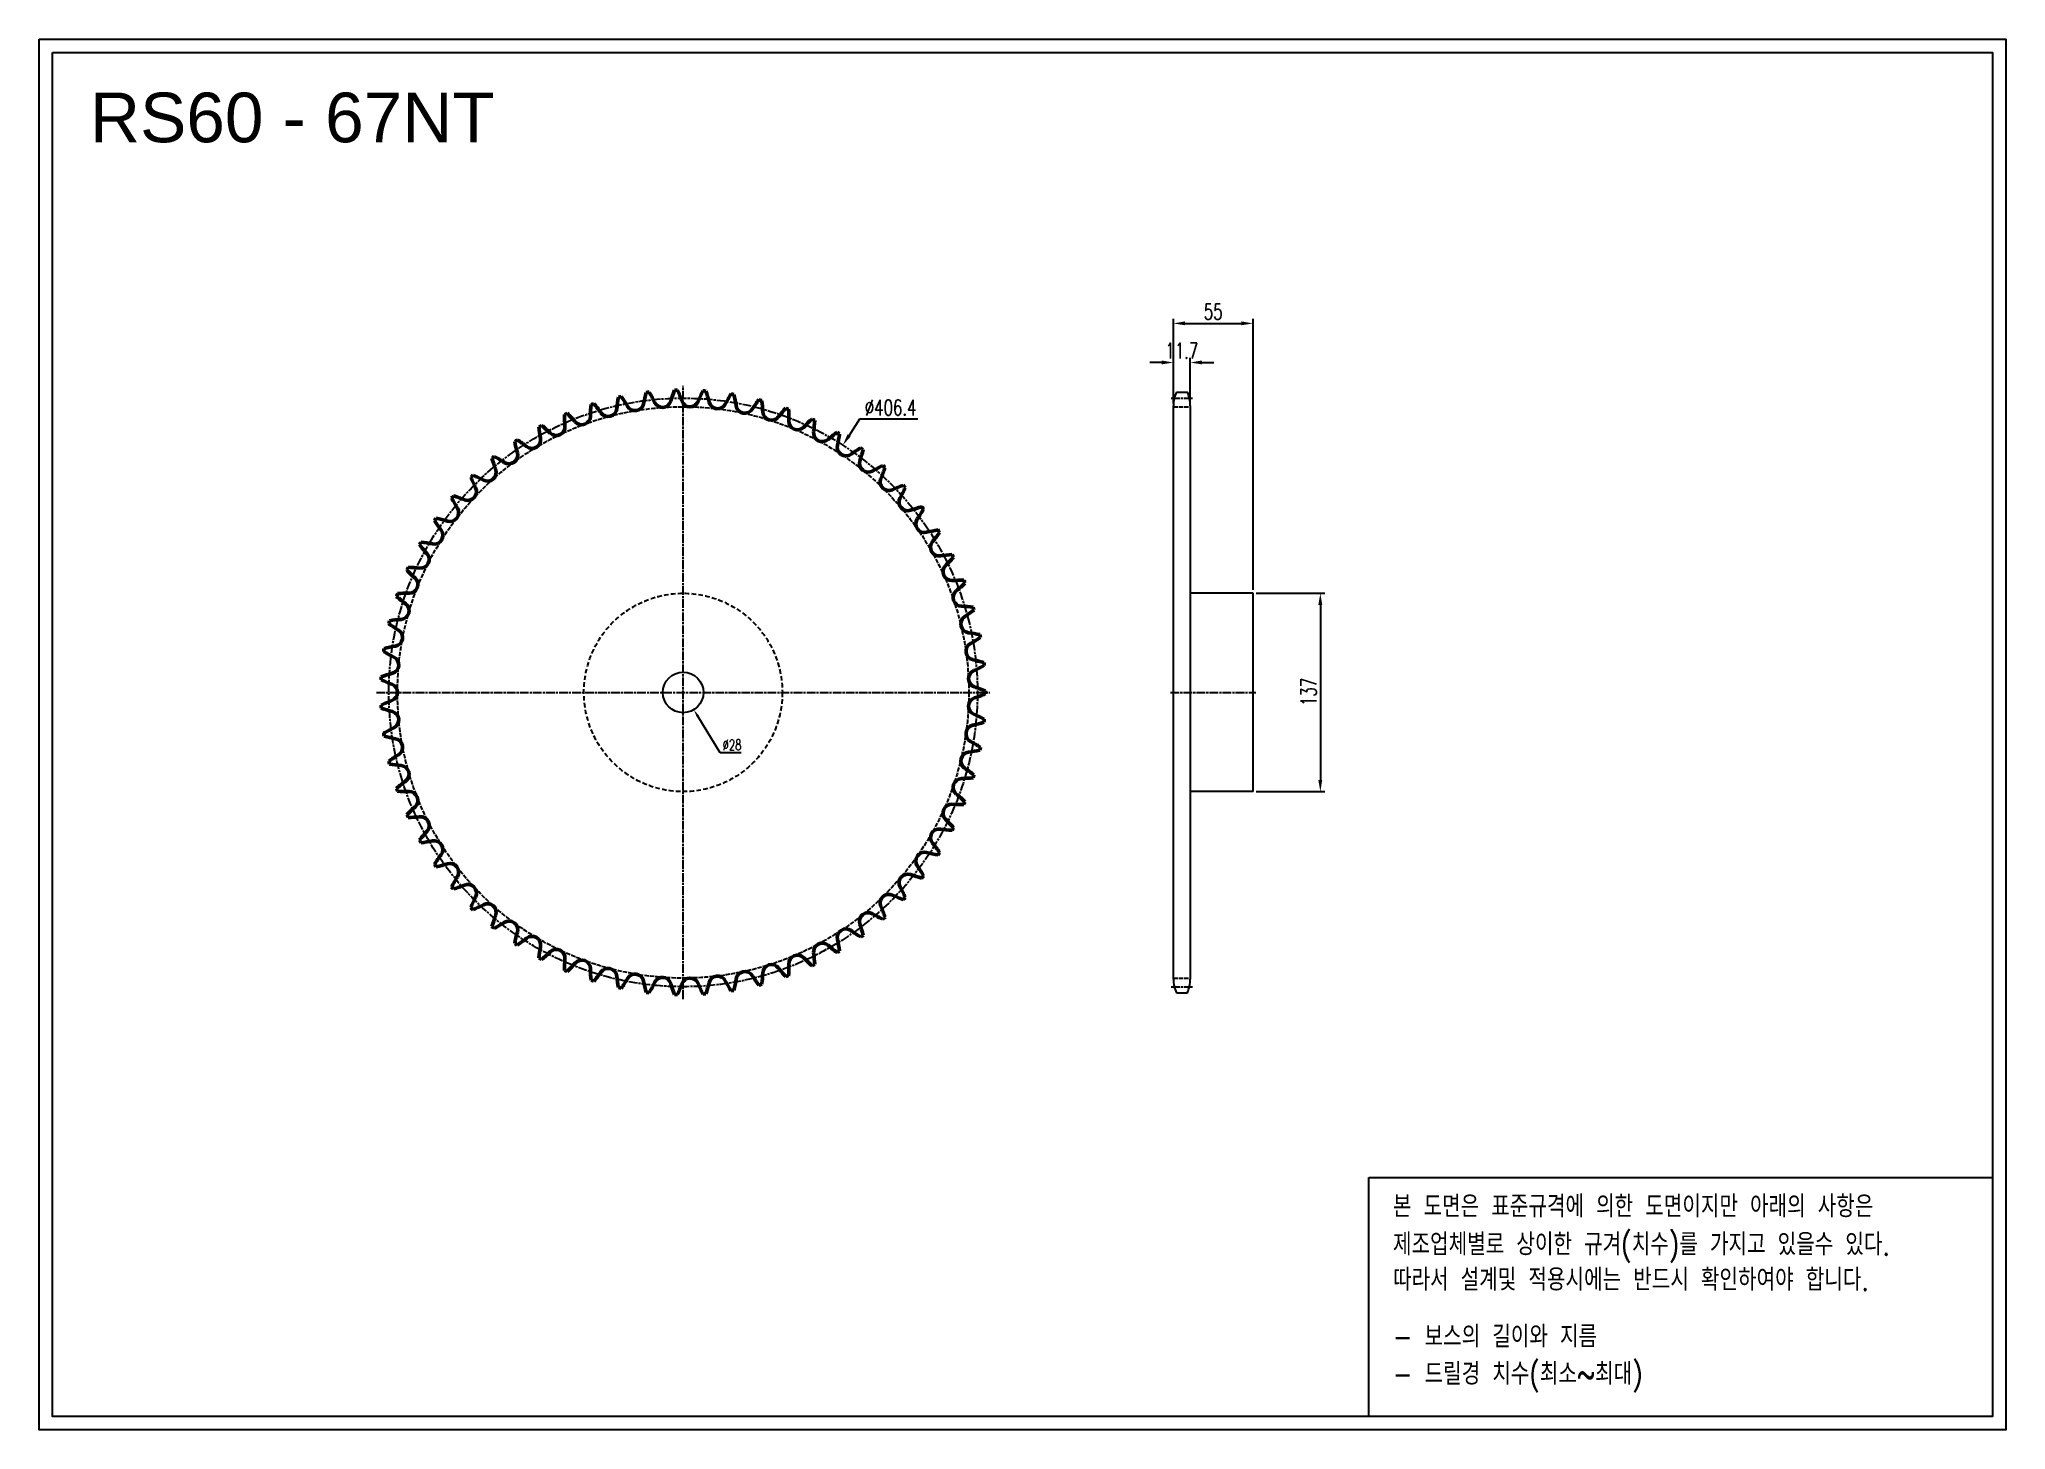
# Model space of a CAD drawing. Header units: millimetres. Extents: x 36425 to 37783, y 3715 to 4675.
import ezdxf

# ---------------------------------------------------------------- set-up
doc = ezdxf.new("R2010")
doc.units = ezdxf.units.MM
for name, pattern in [('AM_ISO02W050', [7.5, 6, -1.5]), ('AM_ISO02W050x2', [3.75, 3, -0.75]), ('AM_ISO08W050', [18, 12, -1.5, 3, -1.5]), ('AM_ISO08W050x2', [9, 6, -0.75, 1.5, -0.75]), ('HIDDEN', [9.525, 6.35, -3.175])]:
    doc.linetypes.add(name, pattern=pattern)
for name, color, linetype, lineweight in [('AM_0N', 7, 'Continuous', 50), ('AM_3N', 6, 'AM_ISO02W050', 25), ('AM_7', 4, 'AM_ISO08W050', 25), ('AM_7N', 4, 'AM_ISO08W050', 25)]:
    doc.layers.add(name, color=color, linetype=linetype, lineweight=lineweight)
doc.layers.add('HL', color=2, linetype='HIDDEN')
doc.layers.add('S-DIM', color=7, linetype='Continuous')
doc.styles.add('HAN', font='ROMANS.shx', dxfattribs={"width": 0.7, "bigfont": 'whgtxt.shx'})
doc.styles.add('HSG', font='SIMPLEX.shx', dxfattribs={"width": 0.7, "bigfont": 'HSG.shx'})
doc.styles.get("Standard").update_dxf_attribs({"font": 'arial.ttf'})
doc.dimstyles.new('APP16', dxfattribs={"dimscale": 3, "dimtxt": 2.4, "dimasz": 1.8, "dimexe": 0.7, "dimexo": 0.5, "dimgap": 0.6, "dimtad": 1, "dimtoh": 1, "dimdec": 1, "dimrnd": 0.01, "dimzin": 9, "dimdsep": 46, "dimtxsty": 'HSG', "dimcen": 0, "dimclrd": 1, "dimclre": 1, "dimclrt": 256, "dimazin": 2, "dimtp": 1, "dimtm": 1, "dimtfac": 0.5, "dimtdec": 1, "dimtofl": 0, "dimtmove": 0, "dimatfit": 3, "dimfxl": 0, "dimtvp": 1, "dimtolj": 2, "dimlwd": -1, "dimlwe": -1, "dimarcsym": 0})
doc.dimstyles.new('APP23', dxfattribs={"dimscale": 4.5, "dimtxt": 2.4, "dimasz": 1.8, "dimexe": 0.7, "dimexo": 0.5, "dimgap": 0.6, "dimtad": 1, "dimtoh": 1, "dimdec": 1, "dimrnd": 0.01, "dimzin": 9, "dimdsep": 46, "dimtxsty": 'HSG', "dimcen": 0, "dimclrd": 1, "dimclre": 1, "dimclrt": 256, "dimazin": 2, "dimtp": 1, "dimtm": 1, "dimtfac": 0.5, "dimtdec": 1, "dimtix": 1, "dimtofl": 0, "dimtmove": 0, "dimatfit": 3, "dimfxl": 0, "dimtvp": 1, "dimtolj": 2, "dimlwd": -1, "dimlwe": -1, "dimarcsym": 0})

# ---------------------------------------------------------------- blocks, each defined once
blk = doc.blocks.new('*D1')
at = {"layer": 'Defpoints', "color": 0, "transparency": 16777216}
for p in [(36980.2, 4394.7), (36759.7, 4053.3)]:
    blk.add_point(p, dxfattribs=at)
at = {"layer": 'S-DIM', "color": 1, "transparency": 16777216}
for p, q in [((36991.7, 4412.6), (36984.6, 4401.5)), ((37031.9, 4412.6), (36991.7, 4412.6))]:
    blk.add_line(p, q, dxfattribs=at)
blk.add_solid([(36983.4, 4402.2), (36985.7, 4400.8), (36980.2, 4394.7)], dxfattribs=at)
at = {"layer": 'S-DIM', "transparency": 16777216, "insert": (37013.2, 4420.7), "char_height": 10.8, "attachment_point": 5, "style": 'HSG'}
blk.add_mtext('\\A2;∅406.4', dxfattribs=at)
blk = doc.blocks.new('*D2')
at = {"layer": 'Defpoints', "color": 0, "transparency": 16777216}
for p in [(37220.1, 4451.8), (37208.4, 4421.3), (37220.1, 4421.3)]:
    blk.add_point(p, dxfattribs=at)
at = {"layer": 'S-DIM', "color": 1, "transparency": 16777216}
for p, q in [((37208.4, 4423.5), (37208.4, 4455)), ((37220.1, 4423.5), (37220.1, 4455)), ((37200.3, 4451.8), (37192.2, 4451.8)), ((37228.2, 4451.8), (37236.3, 4451.8))]:
    blk.add_line(p, q, dxfattribs=at)
for points in [[(37200.3, 4453.2), (37200.3, 4450.5), (37208.4, 4451.8)], [(37228.2, 4453.2), (37228.2, 4450.5), (37220.1, 4451.8)]]:
    blk.add_solid(points, dxfattribs=at)
at = {"layer": 'S-DIM', "transparency": 16777216, "insert": (37214.3, 4459.9), "char_height": 10.8, "attachment_point": 5, "style": 'HSG'}
blk.add_mtext('\\A2;11.7', dxfattribs=at)
blk = doc.blocks.new('*D3')
at = {"layer": 'Defpoints', "color": 0, "transparency": 16777216}
for p in [(37263.4, 4478.8), (37208.4, 4421.3), (37263.4, 4292.5)]:
    blk.add_point(p, dxfattribs=at)
at = {"layer": 'S-DIM', "color": 1, "transparency": 16777216}
for p, q in [((37208.4, 4423.5), (37208.4, 4482)), ((37263.4, 4294.8), (37263.4, 4482)), ((37216.5, 4478.8), (37255.3, 4478.8))]:
    blk.add_line(p, q, dxfattribs=at)
for points in [[(37216.5, 4480.2), (37216.5, 4477.5), (37208.4, 4478.8)], [(37255.3, 4480.2), (37255.3, 4477.5), (37263.4, 4478.8)]]:
    blk.add_solid(points, dxfattribs=at)
at = {"layer": 'S-DIM', "transparency": 16777216, "insert": (37235.9, 4486.9), "char_height": 10.8, "attachment_point": 5, "style": 'HSG'}
blk.add_mtext('\\A2;55', dxfattribs=at)
blk = doc.blocks.new('*D4')
at = {"layer": 'Defpoints', "color": 0, "transparency": 16777216}
for p in [(37263.4, 4292.5), (37263.4, 4155.5), (37309.9, 4155.5)]:
    blk.add_point(p, dxfattribs=at)
at = {"layer": 'S-DIM', "color": 1, "transparency": 16777216}
for p, q in [((37265.7, 4292.5), (37313, 4292.5)), ((37309.9, 4284.4), (37309.9, 4163.6)), ((37265.7, 4155.5), (37313, 4155.5))]:
    blk.add_line(p, q, dxfattribs=at)
for points in [[(37308.5, 4284.4), (37311.2, 4284.4), (37309.9, 4292.5)], [(37308.5, 4163.6), (37311.2, 4163.6), (37309.9, 4155.5)]]:
    blk.add_solid(points, dxfattribs=at)
at = {"layer": 'S-DIM', "transparency": 16777216, "insert": (37301.8, 4224.3), "char_height": 10.8, "attachment_point": 5, "rotation": 90, "style": 'HSG'}
blk.add_mtext('\\A2;137', dxfattribs=at)
blk = doc.blocks.new('*D5')
at = {"layer": 'Defpoints', "color": 0, "transparency": 16777216}
for p in [(36862.6, 4235.9), (36877.3, 4212.1)]:
    blk.add_point(p, dxfattribs=at)
at = {"layer": 'S-DIM', "color": 1, "transparency": 16777216}
for p, q in [((36895.5, 4182.4), (36880.1, 4207.5)), ((36910, 4182.4), (36895.5, 4182.4))]:
    blk.add_line(p, q, dxfattribs=at)
blk.add_solid([(36880.9, 4207.9), (36879.3, 4207), (36877.3, 4212.1)], dxfattribs=at)
at = {"layer": 'S-DIM', "transparency": 16777216, "insert": (36903.7, 4187.8), "char_height": 7.2, "attachment_point": 5, "style": 'HSG'}
blk.add_mtext('\\A2;∅28', dxfattribs=at)

msp = doc.modelspace()

# ---------------------------------------------------------------- linework, layer by layer
for p, q in [((37210.51, 4431.42), (37218.04, 4431.42)), ((37208.42, 4026.08), (37208.42, 4421.92)), ((37220.12, 4421.92), (37220.12, 4026.08)), ((37263.42, 4292.5), (37220.12, 4292.5)), ((37263.42, 4155.5), (37263.42, 4292.5)), ((37263.42, 4155.5), (37220.12, 4155.5)), ((37210.51, 4016.58), (37218.04, 4016.58))]:
    msp.add_line(p, q)
for points in [[(36425.37, 4674.96), (37783.11, 4674.96), (37783.11, 3714.94), (36425.37, 3714.94)], [(36434.52, 4665.81), (37773.97, 4665.81), (37773.97, 3724.08), (36434.52, 3724.08)]]:
    msp.add_lwpolyline(points, close=True)
at = {"color": 6}
msp.add_lwpolyline([(37343.4, 3889.04), (37773.97, 3889.04), (37773.97, 3724.08), (37343.4, 3724.08)], close=True, dxfattribs=at)
msp.add_circle((36869.92, 4224), 14)
for centre, start, end in [((37231.12, 4421.92), 155.25994, 180), ((37197.42, 4421.92), 0, 24.74006), ((37231.12, 4026.08), 180, 204.74006), ((37197.42, 4026.08), 335.25994, 0)]:
    msp.add_arc(centre, 22.7, start, end)
at = {"layer": 'AM_0N'}
for centre, radius, start, end in [((36922.15, 4409.8), 98.61, 169.45046, 174.10448), ((36869.92, 4224), 208.7, 101.80754, 102.37157), ((36746.17, 4372.11), 98.61, 30.07463, 34.72864), ((36939.32, 4404.09), 98.61, 164.07733, 168.73134), ((36869.92, 4224), 208.7, 96.4344, 96.99844), ((36760.58, 4383.05), 98.61, 24.70149, 29.35551), ((36955.88, 4396.8), 98.61, 158.70419, 163.35821), ((36869.92, 4224), 208.7, 91.06127, 91.6253), ((36775.95, 4392.59), 98.61, 19.32836, 23.98237), ((36971.69, 4388), 98.61, 153.33106, 157.98507), ((36869.92, 4224), 208.7, 85.68813, 86.25217), ((36792.15, 4400.64), 98.61, 13.95522, 18.60924), ((36986.6, 4377.75), 98.61, 147.95792, 152.61194), ((36869.92, 4224), 208.7, 80.315, 80.87903), ((36809.04, 4407.15), 98.61, 8.58209, 13.23611), ((36869.92, 4224), 208.7, 112.5538, 113.11784), ((36886.59, 4416.28), 98.61, 180.19673, 184.85075), ((36720.72, 4346.44), 98.61, 40.8209, 45.47491), ((36799.9, 4414.83), 6.01, 220.8209, 359.47761), ((36904.52, 4413.88), 98.61, 174.8236, 179.47761), ((36869.92, 4224), 208.7, 107.18067, 107.7447), ((36732.84, 4359.87), 98.61, 35.44776, 40.10178), ((36818.08, 4420.55), 6.01, 215.44776, 354.10448), ((36836.71, 4424.54), 6.01, 210.07463, 348.73134), ((36855.63, 4426.77), 6.01, 204.70149, 343.35821), ((36874.69, 4427.22), 6.01, 199.32836, 337.98507), ((36893.69, 4425.88), 6.01, 193.95522, 332.61194), ((36912.49, 4422.76), 6.01, 188.58209, 327.23881), ((37000.48, 4366.14), 98.61, 142.58479, 147.23881), ((36869.92, 4224), 208.7, 74.94186, 75.5059), ((36826.45, 4412.05), 98.61, 3.20896, 7.86297), ((36930.92, 4417.9), 6.01, 183.20896, 321.86567), ((37013.22, 4353.29), 98.61, 137.21166, 141.86567), ((36869.92, 4224), 208.7, 69.56873, 70.13276), ((36844.25, 4415.29), 98.61, 357.83582, 2.48984), ((37024.69, 4339.31), 98.61, 131.83852, 136.49254), ((36869.92, 4224), 208.7, 64.19559, 64.75963), ((36765.55, 4398.43), 6.01, 231.56716, 10.22388), ((36869.92, 4224), 208.7, 117.92694, 118.49097), ((36868.51, 4417), 98.61, 185.56986, 190.22388), ((36709.91, 4331.93), 98.61, 46.19403, 50.84805), ((36782.34, 4407.44), 6.01, 226.19403, 4.85075), ((36948.81, 4411.34), 6.01, 177.83582, 316.49254), ((36966, 4403.13), 6.01, 172.46269, 311.1194), ((36862.28, 4416.85), 98.61, 352.46269, 357.1167), ((37034.81, 4324.31), 98.61, 126.46539, 131.1194), ((36869.92, 4224), 208.7, 58.82246, 59.38649), ((36880.37, 4416.72), 98.61, 347.08955, 351.74357), ((36869.92, 4224), 208.7, 128.67321, 129.23724), ((36832.55, 4413.35), 98.61, 196.31613, 200.97015), ((36692.59, 4300.2), 98.61, 56.9403, 61.59431), ((36749.67, 4387.89), 6.01, 236.9403, 15.59701), ((36869.92, 4224), 208.7, 123.30007, 123.86411), ((36850.45, 4416.02), 98.61, 190.943, 195.59701), ((36700.51, 4316.47), 98.61, 51.56716, 56.22118), ((36982.36, 4393.34), 6.01, 167.08955, 305.74627), ((37043.48, 4308.43), 98.61, 121.09225, 125.74627), ((36898.37, 4414.9), 98.61, 341.71642, 346.37043), ((36869.92, 4224), 208.7, 53.44933, 54.01336), ((36869.92, 4224), 208.7, 134.04634, 134.61038), ((36814.98, 4409.02), 98.61, 201.68927, 206.34328), ((36686.24, 4283.26), 98.61, 62.31343, 66.96745), ((36734.85, 4375.91), 6.01, 242.31343, 20.97015), ((36997.72, 4382.07), 6.01, 161.71642, 300.37313), ((37050.62, 4291.8), 98.61, 115.71912, 120.37313), ((36916.12, 4411.39), 98.61, 336.34328, 340.9973), ((36869.92, 4224), 208.7, 48.07619, 48.64023), ((36869.92, 4224), 208.7, 139.41948, 139.98351), ((36681.5, 4265.8), 98.61, 67.68657, 72.34058), ((36721.22, 4362.59), 6.01, 247.68657, 26.34328), ((37011.96, 4369.41), 6.01, 156.34328, 295), ((37056.18, 4274.58), 98.61, 110.34598, 115), ((37024.95, 4355.47), 6.01, 150.97015, 289.62687), ((36933.47, 4406.24), 98.61, 330.97015, 335.62417), ((36869.92, 4224), 208.7, 42.70306, 43.26709), ((36708.9, 4348.06), 6.01, 253.0597, 31.71642), ((36797.9, 4403.06), 98.61, 207.0624, 211.71642), ((37060.1, 4256.92), 98.61, 104.97285, 109.62687), ((36950.25, 4399.49), 98.61, 325.59701, 330.25103), ((36869.92, 4224), 208.7, 37.32992, 37.89396), ((36697.99, 4332.44), 6.01, 258.43284, 37.08955), ((36869.92, 4224), 208.7, 144.79261, 145.35664), ((36781.45, 4395.53), 98.61, 212.43554, 217.08955), ((36678.41, 4247.97), 98.61, 73.0597, 77.71372), ((37036.58, 4340.37), 6.01, 145.59701, 284.25373), ((37062.34, 4238.97), 98.61, 99.59972, 104.25373), ((36966.33, 4391.2), 98.61, 320.22388, 324.8779), ((36869.92, 4224), 208.7, 31.95679, 32.52082), ((36869.92, 4224), 208.7, 150.16574, 150.72978), ((36765.77, 4386.49), 98.61, 217.80867, 222.46269), ((36688.59, 4315.86), 6.01, 263.80597, 42.46269), ((36677.01, 4229.93), 98.61, 78.43284, 83.08685), ((37046.75, 4324.26), 6.01, 140.22388, 278.8806), ((37062.9, 4220.88), 98.61, 94.22658, 98.8806), ((36869.92, 4224), 208.7, 26.58365, 27.14769), ((36869.92, 4224), 208.7, 155.53888, 156.10291), ((36751.02, 4376.03), 98.61, 223.18181, 227.83582), ((36677.3, 4211.84), 98.61, 83.80597, 88.45999), ((37055.36, 4307.26), 6.01, 134.85075, 273.50746), ((36981.57, 4381.43), 98.61, 314.85075, 319.50476), ((36869.92, 4224), 208.7, 160.91201, 161.47605), ((36679.28, 4193.86), 98.61, 89.1791, 93.83312), ((36680.78, 4298.47), 6.01, 269.1791, 47.83582), ((37061.76, 4202.82), 98.61, 88.85345, 93.50746), ((37062.34, 4289.53), 6.01, 129.47761, 268.13433), ((36995.82, 4370.29), 98.61, 309.47761, 314.13163), ((36869.92, 4224), 208.7, 21.21052, 21.77455), ((36737.3, 4364.23), 98.61, 228.55494, 233.20896), ((36674.64, 4280.44), 6.01, 274.55224, 53.20896), ((37058.93, 4184.95), 98.61, 83.48031, 88.13433), ((37008.96, 4357.86), 98.61, 304.10448, 308.75849), ((36869.92, 4224), 208.7, 15.83739, 16.40142), ((36869.92, 4224), 208.7, 166.28515, 166.84918), ((36724.75, 4351.19), 98.61, 233.92807, 238.58209), ((36682.94, 4176.14), 98.61, 94.55224, 99.20625), ((36670.21, 4261.9), 6.01, 279.92537, 58.58209), ((37067.63, 4271.22), 6.01, 124.10448, 262.76119), ((37054.45, 4167.43), 98.61, 78.10718, 82.76119), ((36869.92, 4224), 208.7, 10.46425, 11.02829), ((36869.92, 4224), 208.7, 171.65828, 172.22232), ((36713.48, 4337.04), 98.61, 239.30121, 243.95522), ((36688.25, 4158.84), 98.61, 99.92537, 104.57939), ((37071.18, 4252.5), 6.01, 118.73134, 257.38806), ((37020.89, 4344.25), 98.61, 298.73134, 303.38536), ((36695.15, 4142.11), 98.61, 105.29851, 109.95252), ((36667.54, 4243.03), 6.01, 285.29851, 63.95522), ((37072.97, 4233.53), 6.01, 113.35821, 252.01493), ((37048.34, 4150.39), 98.61, 72.73404, 77.38806), ((37031.48, 4329.58), 98.61, 293.35821, 298.01222), ((36869.92, 4224), 208.7, 5.09112, 5.65515), ((36869.92, 4224), 208.7, 177.03142, 177.59545), ((36703.58, 4321.89), 98.61, 244.67434, 249.32836), ((36666.65, 4224), 6.01, 290.67164, 69.32836), ((37040.66, 4134.01), 98.61, 67.36091, 72.01493), ((37040.66, 4313.99), 98.61, 287.98507, 292.63909), ((36869.92, 4224), 208.7, 359.71798, 0.28202), ((36703.58, 4126.11), 98.61, 110.67164, 115.32566), ((36869.92, 4224), 208.7, 182.40455, 182.96858), ((36695.15, 4305.89), 98.61, 250.04748, 254.70149), ((36667.54, 4204.97), 6.01, 296.04478, 74.70149), ((37072.97, 4214.47), 6.01, 107.98507, 246.64179), ((36713.48, 4110.96), 98.61, 116.04478, 120.69879), ((36869.92, 4224), 208.7, 187.77768, 188.34172), ((37071.18, 4195.5), 6.01, 102.61194, 241.26866), ((37048.34, 4297.61), 98.61, 282.61194, 287.26596), ((37031.48, 4118.42), 98.61, 61.98778, 66.64179), ((36869.92, 4224), 208.7, 354.34485, 354.90888), ((36688.25, 4289.16), 98.61, 255.42061, 260.07463), ((36670.21, 4186.1), 6.01, 301.41791, 80.07463), ((37067.63, 4176.78), 6.01, 97.23881, 235.89552), ((37054.45, 4280.57), 98.61, 277.23881, 281.89282), ((37020.89, 4103.75), 98.61, 56.61464, 61.26866), ((36869.92, 4224), 208.7, 348.97171, 349.53575), ((36724.75, 4096.81), 98.61, 121.41791, 126.07193), ((36869.92, 4224), 208.7, 193.15082, 193.71485), ((36682.94, 4271.86), 98.61, 260.79375, 265.44776), ((36674.64, 4167.56), 6.01, 306.79104, 85.44776), ((37008.96, 4090.14), 98.61, 51.24151, 55.89552), ((36737.3, 4083.77), 98.61, 126.79104, 131.44506), ((36869.92, 4224), 208.7, 198.52395, 199.08799), ((36679.28, 4254.14), 98.61, 266.16688, 270.8209), ((36680.78, 4149.53), 6.01, 312.16418, 90.8209), ((37062.34, 4158.47), 6.01, 91.86567, 230.52239), ((37058.93, 4263.05), 98.61, 271.86567, 276.51969), ((36869.92, 4224), 208.7, 343.59858, 344.16261), ((36751.02, 4071.97), 98.61, 132.16418, 136.81819), ((37055.36, 4140.74), 6.01, 86.49254, 225.14925), ((37061.76, 4245.18), 98.61, 266.49254, 271.14655), ((36995.82, 4077.71), 98.61, 45.86837, 50.52239), ((36869.92, 4224), 208.7, 338.22545, 338.78948), ((36869.92, 4224), 208.7, 203.89709, 204.46112), ((36677.3, 4236.16), 98.61, 271.54001, 276.19403), ((36765.77, 4061.51), 98.61, 137.53731, 142.19133), ((36688.59, 4132.14), 6.01, 317.53731, 96.19403), ((37046.75, 4123.74), 6.01, 81.1194, 219.77612), ((37062.9, 4227.12), 98.61, 261.1194, 265.77342), ((36981.57, 4066.57), 98.61, 40.49524, 45.14925), ((36869.92, 4224), 208.7, 332.85231, 333.41635), ((36869.92, 4224), 208.7, 209.27022, 209.83426), ((36677.01, 4218.07), 98.61, 276.91315, 281.56716), ((36697.99, 4115.57), 6.01, 322.91045, 101.56716), ((36966.33, 4056.8), 98.61, 35.1221, 39.77612), ((36781.45, 4052.47), 98.61, 142.91045, 147.56446), ((36869.92, 4224), 208.7, 214.64336, 215.20739), ((36678.41, 4200.03), 98.61, 282.28628, 286.9403), ((36708.9, 4099.94), 6.01, 328.28358, 106.9403), ((37036.58, 4107.63), 6.01, 75.74627, 214.40299), ((36950.25, 4048.51), 98.61, 29.74897, 34.40299), ((37062.34, 4209.03), 98.61, 255.74627, 260.40028), ((36869.92, 4224), 208.7, 327.47918, 328.04321), ((36797.9, 4044.94), 98.61, 148.28358, 152.9376), ((36869.92, 4224), 208.7, 220.01649, 220.58052), ((36681.5, 4182.2), 98.61, 287.65942, 292.31343), ((36721.22, 4085.41), 6.01, 333.65672, 112.31343), ((37024.95, 4092.53), 6.01, 70.37313, 209.02985), ((36933.47, 4041.76), 98.61, 24.37583, 29.02985), ((37060.1, 4191.08), 98.61, 250.37313, 255.02715), ((36869.92, 4224), 208.7, 322.10604, 322.67008), ((36814.98, 4038.98), 98.61, 153.65672, 158.31073), ((36869.92, 4224), 208.7, 225.38962, 225.95366), ((36686.24, 4164.74), 98.61, 293.03255, 297.68657), ((36734.85, 4072.09), 6.01, 339.02985, 117.68657), ((37011.96, 4078.59), 6.01, 65, 203.65672), ((36916.12, 4036.61), 98.61, 19.0027, 23.65672), ((37056.18, 4173.42), 98.61, 245, 249.65402), ((36869.92, 4224), 208.7, 316.73291, 317.29694), ((36832.55, 4034.65), 98.61, 159.02985, 163.68387), ((36869.92, 4224), 208.7, 230.76276, 231.32679), ((36692.59, 4147.8), 98.61, 298.40569, 303.0597), ((36749.67, 4060.11), 6.01, 344.40299, 123.0597), ((36982.36, 4054.66), 6.01, 54.25373, 192.91045), ((36997.72, 4065.93), 6.01, 59.62687, 198.28358), ((36898.37, 4033.1), 98.61, 13.62957, 18.28358), ((37050.62, 4156.2), 98.61, 239.62687, 244.28088), ((36869.92, 4224), 208.7, 311.35977, 311.92381), ((36850.45, 4031.98), 98.61, 164.40299, 169.057), ((36869.92, 4224), 208.7, 236.13589, 236.69993), ((36700.51, 4131.53), 98.61, 303.77882, 308.43284), ((36765.55, 4049.57), 6.01, 349.77612, 128.43284), ((36868.51, 4031), 98.61, 169.77612, 174.43014), ((36782.34, 4040.56), 6.01, 355.14925, 133.80597), ((36966, 4044.87), 6.01, 48.8806, 187.53731), ((37034.81, 4123.69), 98.61, 228.8806, 233.53461), ((36880.37, 4031.28), 98.61, 8.25643, 12.91045), ((37043.48, 4139.57), 98.61, 234.25373, 238.90775), ((36869.92, 4224), 208.7, 305.98664, 306.55067), ((36869.92, 4224), 208.7, 241.50903, 242.07306), ((36709.91, 4116.07), 98.61, 309.15195, 313.80597), ((36886.59, 4031.72), 98.61, 175.14925, 179.80327), ((36720.72, 4101.56), 98.61, 314.52509, 319.1791), ((36799.9, 4033.17), 6.01, 0.52239, 139.1791), ((36904.52, 4034.12), 98.61, 180.52239, 185.1764), ((36818.08, 4027.45), 6.01, 5.89552, 144.55224), ((36930.92, 4030.1), 6.01, 38.13433, 176.79104), ((37013.22, 4094.71), 98.61, 218.13433, 222.78834), ((36844.25, 4032.71), 98.61, 357.51016, 2.16418), ((36948.81, 4036.66), 6.01, 43.50746, 182.16418), ((37024.69, 4108.69), 98.61, 223.50746, 228.16148), ((36869.92, 4224), 208.7, 295.24037, 295.80441), ((36862.28, 4031.15), 98.61, 2.8833, 7.53731), ((36869.92, 4224), 208.7, 300.61351, 301.17754), ((36869.92, 4224), 208.7, 246.88216, 247.4462), ((36869.92, 4224), 208.7, 252.2553, 252.81933), ((36732.84, 4088.13), 98.61, 319.89822, 324.55224), ((36922.15, 4038.2), 98.61, 185.89552, 190.54954), ((36869.92, 4224), 208.7, 257.62843, 258.19246), ((36746.17, 4075.89), 98.61, 325.27136, 329.92537), ((36836.71, 4023.46), 6.01, 11.26866, 149.92537), ((36939.32, 4043.91), 98.61, 191.26866, 195.92267), ((36760.58, 4064.95), 98.61, 330.64449, 335.29851), ((36855.63, 4021.23), 6.01, 16.64179, 155.29851), ((36955.88, 4051.2), 98.61, 196.64179, 201.29581), ((36775.95, 4055.41), 98.61, 336.01763, 340.67164), ((36874.69, 4020.78), 6.01, 22.01493, 160.67164), ((36971.69, 4060), 98.61, 202.01493, 206.66894), ((36792.15, 4047.36), 98.61, 341.39076, 346.04478), ((36893.69, 4022.12), 6.01, 27.38806, 166.04478), ((36986.6, 4070.25), 98.61, 207.38806, 212.04208), ((36809.04, 4040.85), 98.61, 346.76389, 351.41791), ((36912.49, 4025.24), 6.01, 32.76119, 171.41791), ((37000.48, 4081.86), 98.61, 212.76119, 217.41521), ((36869.92, 4224), 208.7, 284.4941, 285.05814), ((36826.45, 4035.95), 98.61, 352.13703, 356.79104), ((36869.92, 4224), 208.7, 289.86724, 290.43127), ((36869.92, 4224), 208.7, 263.00156, 263.5656), ((36869.92, 4224), 208.7, 268.3747, 268.93873), ((36869.92, 4224), 208.7, 273.74783, 274.31187), ((36869.92, 4224), 208.7, 279.12097, 279.685)]:
    msp.add_arc(centre, radius, start, end, dxfattribs=at)
at = {"layer": 'AM_3N', "linetype": 'AM_ISO02W050x2'}
for p, q in [((37208.42, 4421.26), (37220.12, 4421.26)), ((37208.42, 4026.74), (37220.12, 4026.74))]:
    msp.add_line(p, q, dxfattribs=at)
msp.add_circle((36869.92, 4224), 197.26, dxfattribs=at)
at = {"layer": 'AM_7', "linetype": 'AM_ISO08W050x2'}
msp.add_circle((36869.92, 4224), 203.21, dxfattribs=at)
at = {"layer": 'AM_7N', "linetype": 'AM_ISO08W050x2'}
for p, q in [((36869.92, 4012.3), (36869.92, 4435.7)), ((37206.86, 4427.21), (37221.69, 4427.21)), ((36658.22, 4224), (37081.62, 4224)), ((37206.42, 4224), (37265.42, 4224)), ((37206.86, 4020.79), (37221.69, 4020.79))]:
    msp.add_line(p, q, dxfattribs=at)
at = {"layer": 'HL', "ltscale": 0.5}
msp.add_circle((36869.92, 4224), 68.5, dxfattribs=at)

# ---------------------------------------------------------------- texts
msp.add_text('RS60 - 67NT', height=34.2863).set_placement((36460.34, 4603.87))
at = {"color": 6, "style": 'HAN', "width": 0.8}
for s, p in [('본 도면은 표준규격에 의한 도면이지만 아래의 사항은', (37360.05, 3861.54)), ('제조업체별로 상이한 규겨(치수)를 가지고 있을수 있다.', (37360.05, 3835.31)), ('따라서 설계및 적용시에는 반드시 확인하여야 합니다.', (37360.05, 3810.94)), ('- 보스의 길이와 지름', (37360.05, 3771.68)), ('- 드릴경 치수(최소~최대)', (37360.05, 3745.9))]:
    msp.add_text(s, height=15.1389, dxfattribs=at).set_placement(p)

# ---------------------------------------------------------------- dimensions: what is measured, and where the dimension line sits
at = {"layer": 'S-DIM'}
dim = msp.add_linear_dim(base=(37263.42, 4478.82), p1=(37208.42, 4421.26), p2=(37263.42, 4292.5), dimstyle='APP23', dxfattribs=at)
dim.commit()
dim.dimension.update_dxf_attribs({"geometry": '*D3', "text_midpoint": (37235.92, 4486.92)})
dim = msp.add_linear_dim(base=(37220.12, 4451.82), p1=(37208.42, 4421.26), p2=(37220.12, 4421.26), dimstyle='APP23', dxfattribs=at)
dim.commit()
dim.dimension.update_dxf_attribs({"geometry": '*D2', "text_midpoint": (37214.27, 4451.82), "dimtype": 128})
at = {"layer": 'S-DIM', "color": 1}
dim = msp.add_diameter_dim_2p(p1=(36759.66, 4053.3), p2=(36980.18, 4394.7), dimstyle='APP23', dxfattribs=at)
dim.commit()
dim.dimension.update_dxf_attribs({"geometry": '*D1', "text_midpoint": (37013.16, 4412.6), "dimtype": 131})
at = {"layer": 'S-DIM'}
dim = msp.add_linear_dim(base=(37309.9, 4155.5), p1=(37263.42, 4292.5), p2=(37263.42, 4155.5), angle=90, dimstyle='APP23', dxfattribs=at)
dim.commit()
dim.dimension.update_dxf_attribs({"geometry": '*D4', "text_midpoint": (37309.9, 4224.27), "dimtype": 128})
dim = msp.add_diameter_dim_2p(p1=(36862.58, 4235.92), p2=(36877.26, 4212.08), dimstyle='APP16', dxfattribs=at)
dim.commit()
dim.dimension.update_dxf_attribs({"geometry": '*D5', "text_midpoint": (36903.66, 4182.43), "dimtype": 131})

doc.saveas('drawing.dxf')
